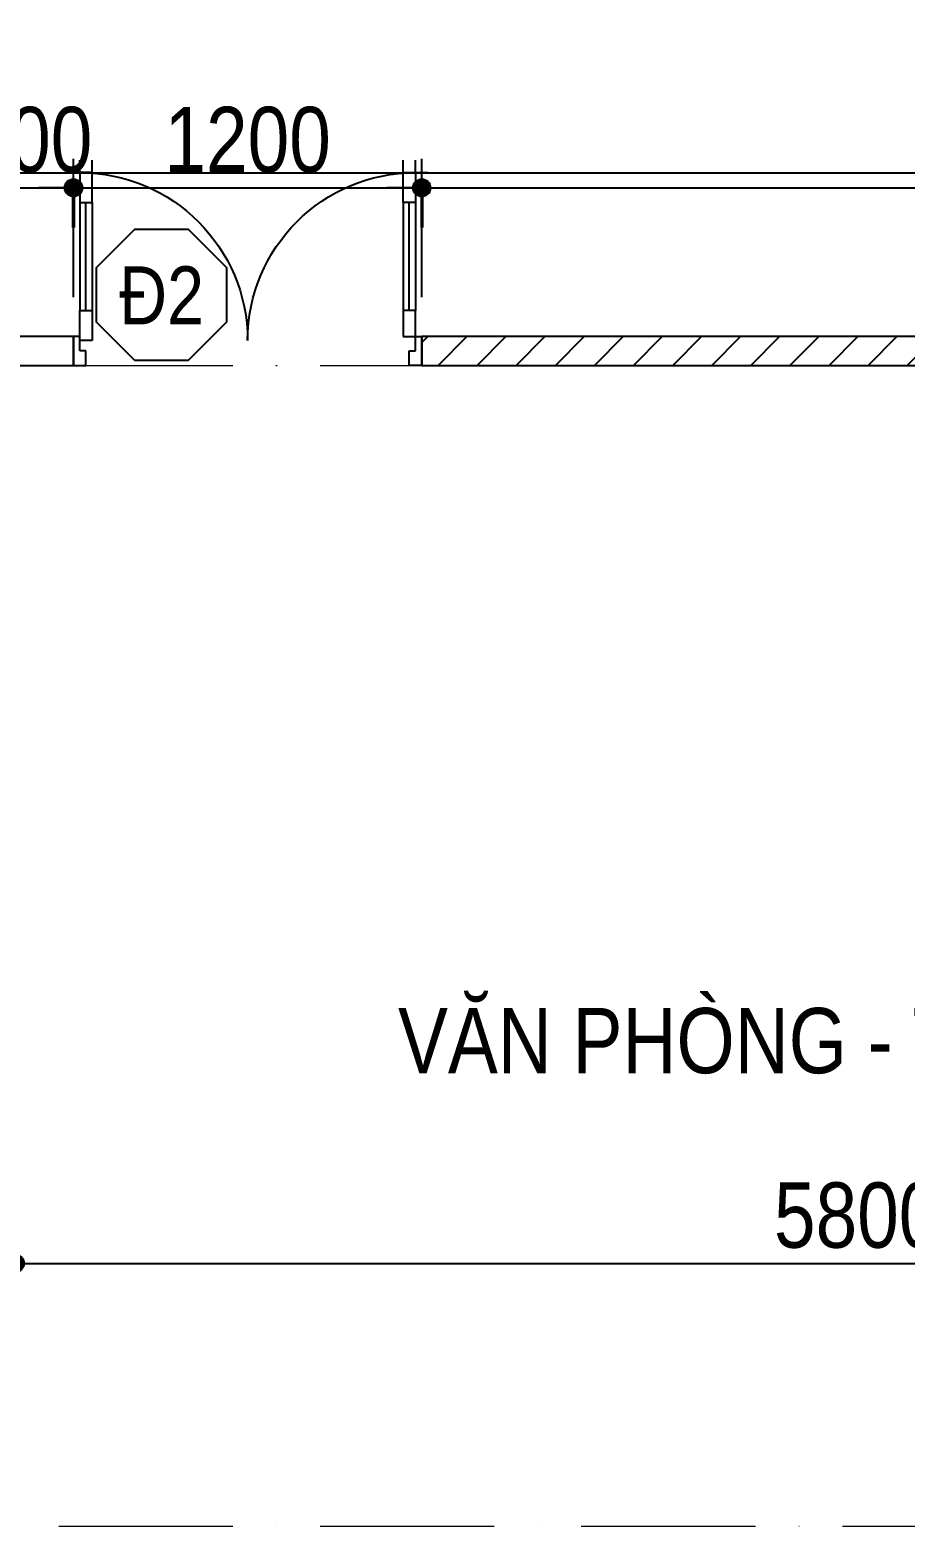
# Model space of a CAD drawing. Header units: millimetres. Extents: x 1201 to 176852, y 279 to 65351.
# Drawn here: x 33079 to 36094, y 12548 to 17704 of the extents above; entities that cross this region are included whole.
import ezdxf
from ezdxf.enums import TextEntityAlignment as Align

# ---------------------------------------------------------------- set-up
doc = ezdxf.new("R2010")
doc.units = ezdxf.units.MM
doc.linetypes.add('ACAD_ISO10W100', pattern=[18, 12, -3, 0, -3])
for name, color, linetype in [('009', 251, 'Continuous'), ('DIM', 1, 'Continuous'), ('DOOR', 20, 'Continuous'), ('TAGS', 60, 'Continuous'), ('TEXT', 7, 'Continuous'), ('TUONG', 131, 'Continuous')]:
    doc.layers.add(name, color=color, linetype=linetype)
doc.layers.add('CAY', color=84, linetype='Continuous', lineweight=5)
doc.layers.add('TRUC', color=24, linetype='Continuous', lineweight=0)
doc.styles.add('1', font='', dxfattribs={"height": 250})
doc.styles.add('HEL-CONDENSE', font='')
doc.styles.add('VNI-HELVE-CONDENSEN', font='')
doc.styles.get('1').set_extended_font_data('VNI-Helve-Condense')
doc.styles.get('HEL-CONDENSE').set_extended_font_data('VNI-Helve-Condense')
doc.styles.get('VNI-HELVE-CONDENSEN').set_extended_font_data('VNI-Helve-Condense')
doc.dimstyles.new('D100', dxfattribs={"dimtxt": 225, "dimasz": 1.2, "dimexe": 100, "dimexo": 0, "dimgap": 50, "dimtad": 1, "dimdec": 0, "dimzin": 13, "dimdsep": 46, "dimtxsty": 'HEL-CONDENSE', "dimblk": 'D50', "dimcen": 0, "dimclrd": 1, "dimclre": 1, "dimclrt": 7, "dimadec": 0, "dimazin": 0, "dimtfac": 1, "dimtdec": 0, "dimtmove": 0, "dimatfit": 3, "dimldrblk": 'D50', "dimfxl": 1, "dimtolj": 1, "dimtzin": 13, "dimarcsym": 0})

# ---------------------------------------------------------------- blocks, each defined once
blk = doc.blocks.new('D50')
at = {"layer": 'DIM'}
blk.add_hatch(color=256, dxfattribs=at).paths.add_polyline_path([(25, 0, 1), (-25, 0, 1)])
blk.add_line((25, 0), (100, 0), dxfattribs=at)
blk.add_circle((0, 0), 25, dxfattribs=at)
blk = doc.blocks.new('*D176')
at = {"layer": 'CAY', "color": 1, "lineweight": -2, "transparency": 16777216}
for p, q in [((5929.1, 17547.7), (5929.1, 17111.4)), ((38929.1, 17547.7), (38929.1, 17111.4)), ((5930.3, 17211.4), (38927.9, 17211.4))]:
    blk.add_line(p, q, dxfattribs=at)
at = {"layer": 'DEFPOINTS', "color": 0, "transparency": 16777216}
for p in [(5929.1, 17547.7), (38929.1, 17547.7), (38929.1, 17211.4)]:
    blk.add_point(p, dxfattribs=at)
at = {"layer": 'CAY', "color": 1, "lineweight": -2, "transparency": 16777216, "xscale": 1.199999999999999, "yscale": 1.199999999999999, "zscale": 1.199999999999999, "rotation": 180}
blk.add_blockref('D50', (5929.1, 17211.4), dxfattribs=at)
at = {"layer": 'CAY', "color": 1, "lineweight": -2, "transparency": 16777216, "xscale": 1.199999999999999, "yscale": 1.199999999999999, "zscale": 1.199999999999999}
blk.add_blockref('D50', (38929.1, 17211.4), dxfattribs=at)
at = {"layer": 'CAY', "color": 7, "transparency": 16777216, "insert": (22429.1, 17376.3), "char_height": 225, "attachment_point": 5, "style": 'HEL-CONDENSE'}
blk.add_mtext('\\A1;33000', dxfattribs=at)
blk = doc.blocks.new('KH-CUADI')
at = {"layer": 'TAGS'}
blk.add_lwpolyline([(-124.3, 300), (-300, 124.3), (-300, -124.3), (-124.3, -300), (124.3, -300), (300, -124.3), (300, 124.3), (124.3, 300)], close=True, dxfattribs=at)
at = {"layer": 'TAGS', "style": 'VNI-HELVE-CONDENSEN'}
blk.add_attdef('D', text='', height=300, dxfattribs=at).set_placement((0, 0), align=Align.MIDDLE)
blk = doc.blocks.new('A$C48B57989')
at = {"layer": 'DOOR'}
for p, q in [((-446, 752.5), (-403.1, 752.5)), ((-446, 652.5), (-446, 752.5)), ((-403.1, 752.5), (-403.1, 702.5)), ((711.1, 752.5), (711.1, 702.5)), ((754, 752.5), (711.1, 752.5)), ((754, 652.5), (754, 752.5)), ((-403.1, 702.5), (-424.6, 702.5)), ((-424.6, 702.5), (-424.6, 652.5)), ((711.1, 702.5), (732.6, 702.5)), ((732.6, 702.5), (732.6, 652.5)), ((-424.6, 652.5), (-446, 652.5)), ((-381.7, 666.8), (-424.6, 666.8)), ((-424.6, 666.8), (-424.6, 563.9)), ((-381.7, 563.9), (-381.7, 666.8)), ((689.7, 563.9), (689.7, 652.5)), ((689.7, 652.5), (732.6, 652.5)), ((732.6, 652.5), (754, 652.5)), ((732.6, 652.5), (732.6, 563.9)), ((-424.6, 563.9), (-381.7, 563.9)), ((-424.6, 171.4), (-424.6, 563.9)), ((-403.1, 563.9), (-403.1, 191)), ((-381.7, 191), (-381.7, 563.9)), ((689.7, 191), (689.7, 563.9)), ((732.6, 563.9), (689.7, 563.9)), ((711.1, 563.9), (711.1, 191)), ((732.6, 171.4), (732.6, 563.9)), ((-448.8, 131.8), (-448.8, 277.2)), ((-443.9, 277.2), (-448.8, 277.2)), ((-443.9, 156), (-443.9, 277.2)), ((752, 156), (752, 277.2)), ((752, 277.2), (756.8, 277.2)), ((756.8, 131.8), (756.8, 277.2)), ((-424.6, 156), (-443.9, 156)), ((-424.6, 191), (-381.7, 191)), ((-424.6, 88.2), (-424.6, 191)), ((-424.6, 131.8), (-424.6, 156)), ((-381.7, 191), (-381.7, 88.2)), ((732.6, 191), (689.7, 191)), ((689.7, 191), (689.7, 88.2)), ((732.6, 88.2), (732.6, 191)), ((732.6, 131.8), (732.6, 156)), ((732.6, 156), (752, 156)), ((-424.6, 131.8), (-448.8, 131.8)), ((732.6, 131.8), (756.8, 131.8)), ((-424.6, 88.2), (-467.4, 88.2)), ((-424.6, 88.2), (-424.6, 45.3)), ((-381.7, 88.2), (-424.6, 88.2)), ((-381.7, 88.2), (-381.7, 45.3)), ((689.7, 88.2), (689.7, 45.3)), ((689.7, 88.2), (732.6, 88.2)), ((732.6, 88.2), (732.6, 45.3)), ((732.6, 88.2), (775.4, 88.2))]:
    blk.add_line(p, q, dxfattribs=at)
at = {"layer": 'DOOR', "color": 251}
for centre, major_axis, start_param, end_param in [((-424.6, 666.8), (409.1, 409.1), 3.926991, 5.497787), ((732.6, 666.8), (-409.1, 409.1), 0.785398, 2.356194)]:
    blk.add_ellipse(centre, major_axis=major_axis, ratio=1, start_param=start_param, end_param=end_param, dxfattribs=at)
blk = doc.blocks.new('*D709')
at = {"layer": 'DEFPOINTS', "color": 0, "transparency": 16777216}
for p in [(34429.1, 17159.5), (33229.1, 16782.9), (34429.1, 16782.9)]:
    blk.add_point(p, dxfattribs=at)
at = {"layer": 'DIM', "color": 1, "lineweight": -2, "transparency": 16777216}
for p, q in [((33229.1, 16782.9), (33229.1, 17259.5)), ((34429.1, 16782.9), (34429.1, 17259.5)), ((33230.3, 17159.5), (34427.9, 17159.5))]:
    blk.add_line(p, q, dxfattribs=at)
at = {"layer": 'DIM', "color": 1, "lineweight": -2, "transparency": 16777216, "xscale": 1.199999999999999, "yscale": 1.199999999999999, "zscale": 1.199999999999999, "rotation": 180}
blk.add_blockref('D50', (33229.1, 17159.5), dxfattribs=at)
at = {"layer": 'DIM', "color": 1, "lineweight": -2, "transparency": 16777216, "xscale": 1.199999999999999, "yscale": 1.199999999999999, "zscale": 1.199999999999999}
blk.add_blockref('D50', (34429.1, 17159.5), dxfattribs=at)
at = {"layer": 'DIM', "color": 7, "transparency": 16777216, "insert": (33829.1, 17324.4), "char_height": 225, "attachment_point": 5, "style": 'HEL-CONDENSE'}
blk.add_mtext('\\A1;1200', dxfattribs=at)
blk = doc.blocks.new('*D710')
at = {"layer": 'DEFPOINTS', "color": 0, "transparency": 16777216}
for p in [(38829.1, 17159.5), (38829.1, 16916.5), (34429.1, 16782.9)]:
    blk.add_point(p, dxfattribs=at)
at = {"layer": 'DIM', "color": 1, "lineweight": -2, "transparency": 16777216}
for p, q in [((34429.1, 16782.9), (34429.1, 17259.5)), ((38829.1, 16916.5), (38829.1, 17259.5)), ((34430.3, 17159.5), (38827.9, 17159.5))]:
    blk.add_line(p, q, dxfattribs=at)
at = {"layer": 'DIM', "color": 1, "lineweight": -2, "transparency": 16777216, "xscale": 1.199999999999999, "yscale": 1.199999999999999, "zscale": 1.199999999999999, "rotation": 180}
blk.add_blockref('D50', (34429.1, 17159.5), dxfattribs=at)
at = {"layer": 'DIM', "color": 1, "lineweight": -2, "transparency": 16777216, "xscale": 1.199999999999999, "yscale": 1.199999999999999, "zscale": 1.199999999999999}
blk.add_blockref('D50', (38829.1, 17159.5), dxfattribs=at)
at = {"layer": 'DIM', "color": 7, "transparency": 16777216, "insert": (37266.6, 17324.4), "char_height": 225, "attachment_point": 5, "style": 'HEL-CONDENSE'}
blk.add_mtext('\\A1;4400', dxfattribs=at)
blk = doc.blocks.new('*D528')
at = {"layer": 'DEFPOINTS', "color": 0, "linetype": 'Continuous', "transparency": 16777216}
for p in [(33229.1, 17159.5), (32929.1, 16782.9), (33229.1, 16782.9)]:
    blk.add_point(p, dxfattribs=at)
at = {"layer": 'DIM', "color": 1, "linetype": 'Continuous', "lineweight": -2, "transparency": 16777216}
for p, q in [((32929.1, 16782.9), (32929.1, 17259.5)), ((33229.1, 16782.9), (33229.1, 17259.5)), ((32930.3, 17159.5), (33227.9, 17159.5))]:
    blk.add_line(p, q, dxfattribs=at)
at = {"layer": 'DIM', "color": 1, "linetype": 'Continuous', "lineweight": -2, "transparency": 16777216, "xscale": 1.199999999999999, "yscale": 1.199999999999999, "zscale": 1.199999999999999, "rotation": 180}
blk.add_blockref('D50', (32929.1, 17159.5), dxfattribs=at)
at = {"layer": 'DIM', "color": 1, "linetype": 'Continuous', "lineweight": -2, "transparency": 16777216, "xscale": 1.199999999999999, "yscale": 1.199999999999999, "zscale": 1.199999999999999}
blk.add_blockref('D50', (33229.1, 17159.5), dxfattribs=at)
at = {"layer": 'DIM', "color": 7, "linetype": 'Continuous', "transparency": 16777216, "insert": (33079.1, 17324.4), "char_height": 225, "attachment_point": 5, "style": 'HEL-CONDENSE'}
blk.add_mtext('\\A1;300', dxfattribs=at)
blk = doc.blocks.new('*D589')
at = {"layer": 'DEFPOINTS', "color": 0, "transparency": 16777216}
for p in [(33029.1, 13823.6), (38829.1, 13823.6), (38829.1, 13452.9)]:
    blk.add_point(p, dxfattribs=at)
at = {"layer": 'DIM', "color": 1, "lineweight": -2, "transparency": 16777216}
for p, q in [((33029.1, 13823.6), (33029.1, 13352.9)), ((38829.1, 13823.6), (38829.1, 13352.9)), ((33030.3, 13452.9), (38827.9, 13452.9))]:
    blk.add_line(p, q, dxfattribs=at)
at = {"layer": 'DIM', "color": 1, "lineweight": -2, "transparency": 16777216, "xscale": 1.199999999999999, "yscale": 1.199999999999999, "zscale": 1.199999999999999, "rotation": 180}
blk.add_blockref('D50', (33029.1, 13452.9), dxfattribs=at)
at = {"layer": 'DIM', "color": 1, "lineweight": -2, "transparency": 16777216, "xscale": 1.199999999999999, "yscale": 1.199999999999999, "zscale": 1.199999999999999}
blk.add_blockref('D50', (38829.1, 13452.9), dxfattribs=at)
at = {"layer": 'DIM', "color": 7, "transparency": 16777216, "insert": (35929.1, 13617.8), "char_height": 225, "attachment_point": 5, "style": 'HEL-CONDENSE'}
blk.add_mtext('\\A1;5800', dxfattribs=at)

msp = doc.modelspace()

# ---------------------------------------------------------------- hatches: boundary and pattern name
at = {"layer": '009'}
h = msp.add_hatch(dxfattribs=at)
h.set_pattern_fill('ANSI31', color=256, scale=30, style=0)
h.set_pattern_definition([(45, (-1293072.07, -361212.86), (-67.351921, 67.351921), [])])
h.paths.add_polyline_path([(38829.078, 22647.694), (38629.078, 22647.694), (38629.078, 22797.694), (39179.078, 22797.694), (39179.078, 22397.694), (39029.078, 22397.694), (39029.078, 22447.694), (38829.078, 22447.694), (38829.078, 22022.2), (39029.078, 22022.2), (39029.078, 22297.694), (39279.078, 22297.694), (39279.078, 22897.694), (38729.078, 22897.694), (38529.078, 22897.694), (38529.078, 22647.694), (38141.45, 22647.694), (38141.45, 22447.694), (38829.078, 22447.694)])
h.paths.add_polyline_path([(39029.078, 22022.2), (38829.078, 22022.2), (38829.078, 18647.694), (39029.078, 18647.694), (39029.078, 18747.694), (39179.078, 18747.694), (39179.078, 18347.694), (39029.078, 18347.694), (39029.078, 18447.694), (38829.078, 18447.694), (38829.078, 18247.694), (39029.078, 18247.694), (39279.078, 18247.694), (39279.078, 18847.694), (39029.078, 18847.694)])
h.paths.add_polyline_path([(39279.078, 16847.694), (39029.078, 16847.694), (38829.078, 16847.694), (38829.078, 16647.694), (39029.078, 16647.694), (39029.078, 16747.694), (39179.078, 16747.694), (39179.078, 16347.694), (39029.078, 16347.694), (39029.078, 16447.694), (38829.078, 16447.694), (38829.078, 15747.694), (39029.078, 15747.694), (39029.078, 16247.694), (39279.078, 16247.694)])
h.paths.add_polyline_path([(38829.078, 16647.694), (34429.078, 16647.694), (34429.078, 16547.694), (38829.078, 16547.694)])
h.paths.add_polyline_path([(36147.712, 16332.344), (36147.712, 16863.044), (36490.012, 16863.044), (36490.012, 16332.344)], flags=9)

# ---------------------------------------------------------------- linework, layer by layer
at = {"layer": 'TRUC', "linetype": 'ACAD_ISO10W100', "ltscale": 50}
for points in [[(3475.094, 16547.694), (41245.405, 16547.694)], [(3475.094, 16547.694), (41245.405, 16547.694)], [(3475.094, 12547.694), (41245.405, 12547.694)], [(3475.094, 12547.694), (41245.405, 12547.694)]]:
    msp.add_lwpolyline(points, dxfattribs=at)
at = {"layer": 'TUONG'}
for p, q in [((33229.078, 16547.694), (33229.078, 16647.694)), ((34429.078, 16547.694), (34429.078, 16647.694))]:
    msp.add_line(p, q, dxfattribs=at)
for points in [[(31029.078, 16647.694), (33229.078, 16647.694)], [(34429.078, 16647.694), (38829.078, 16647.694)], [(31029.078, 16547.694), (33229.078, 16547.694)], [(34429.078, 16547.694), (38829.078, 16547.694)]]:
    msp.add_lwpolyline(points, dxfattribs=at)

# ---------------------------------------------------------------- block references
at = {"layer": 'DOOR', "xscale": -1, "rotation": 180}
msp.add_blockref('A$C48B57989', (33675.071, 17300.167), dxfattribs=at)
at = {"layer": 'TAGS', "linetype": 'Continuous'}
ref = msp.add_blockref('KH-CUADI', (33532.615, 16790.346), dxfattribs=dict(at, xscale=0.75, yscale=0.75, zscale=0.75, rotation=180))
ref.add_attrib('D', 'Ñ2', dxfattribs={"color": 7, "height": 200, "style": 'VNI-HELVE-CONDENSEN'}).set_placement((33532.615, 16790.346), align=Align.MIDDLE)

# ---------------------------------------------------------------- texts
at = {"layer": 'TEXT', "insert": (35906.468, 14333.146), "char_height": 225, "attachment_point": 2, "style": '1'}
msp.add_mtext('VAÊN PHOØNG - THOÁNG KEÂ', dxfattribs=at)

# ---------------------------------------------------------------- dimensions: what is measured, and where the dimension line sits
at = {"layer": 'CAY'}
dim = msp.add_linear_dim(base=(38929.078, 17211.362), p1=(5929.078, 17547.694), p2=(38929.078, 17547.694), dimstyle='D100', dxfattribs=at)
dim.commit()
dim.dimension.update_dxf_attribs({"geometry": '*D176', "text_midpoint": (22429.078, 17376.262)})
at = {"layer": 'DIM', "linetype": 'Continuous'}
dim = msp.add_linear_dim(base=(33229.078, 17159.466), p1=(32929.078, 16782.908), p2=(33229.078, 16782.908), dimstyle='D100', dxfattribs=at)
dim.commit()
dim.dimension.update_dxf_attribs({"geometry": '*D528', "text_midpoint": (33079.078, 17159.466), "dimtype": 160})
at = {"layer": 'DIM'}
for base, p1, p2, picture, middle in [((34429.078, 17159.466), (33229.078, 16782.908), (34429.078, 16782.908), '*D709', (33829.078, 17324.366)), ((38829.078, 13452.855), (33029.078, 13823.617), (38829.078, 13823.617), '*D589', (35929.078, 13617.755))]:
    dim = msp.add_linear_dim(base=base, p1=p1, p2=p2, dimstyle='D100', override={"dimtmove": 1}, dxfattribs=at)
    dim.commit()
    dim.dimension.update_dxf_attribs({"geometry": picture, "text_midpoint": middle})
dim = msp.add_linear_dim(base=(38829.078, 17159.466), p1=(34429.078, 16782.908), p2=(38829.078, 16916.532), dimstyle='D100', override={"dimtmove": 1}, dxfattribs=at)
dim.commit()
dim.dimension.update_dxf_attribs({"geometry": '*D710', "text_midpoint": (37266.575, 17159.466), "dimtype": 160})

doc.saveas('drawing.dxf')
